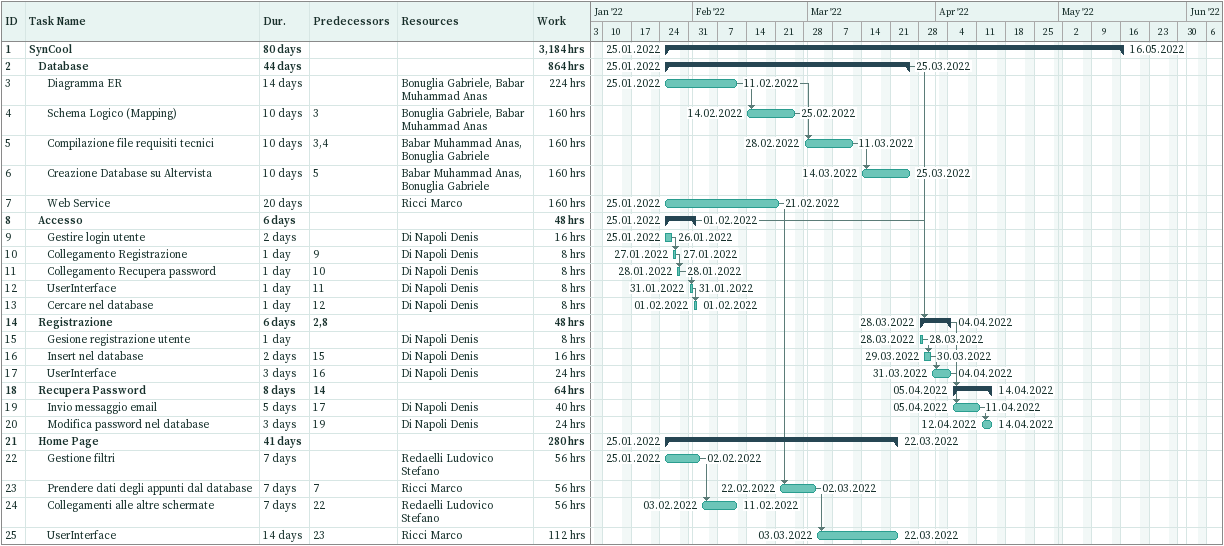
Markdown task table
| ID | Level | Task | Duration | Start | Finish | Predecessors | Resources | Work (h) |
|---|---|---|---|---|---|---|---|---|
| 1 | 1 | **SynCool** | 80d | 2022-01-25 | 2022-05-16 |  |  | 3184 |
| 2 | 2 | **Database** | 44d | 2022-01-25 | 2022-03-25 |  |  | 864 |
| 3 | 3 | Diagramma ER | 14d | 2022-01-25 | 2022-02-11 |  | Bonuglia Gabriele, Babar Muhammad Anas | 224 |
| 4 | 3 | Schema Logico (Mapping) | 10d | 2022-02-14 | 2022-02-25 | 3 | Bonuglia Gabriele, Babar Muhammad Anas | 160 |
| 5 | 3 | Compilazione file requisiti tecnici | 10d | 2022-02-28 | 2022-03-11 | 3, 4 | Babar Muhammad Anas, Bonuglia Gabriele | 160 |
| 6 | 3 | Creazione Database su Altervista | 10d | 2022-03-14 | 2022-03-25 | 5 | Babar Muhammad Anas, Bonuglia Gabriele | 160 |
| 7 | 3 | Web Service | 20d | 2022-01-25 | 2022-02-21 |  | Ricci Marco | 160 |
| 8 | 2 | **Accesso** | 6d | 2022-01-25 | 2022-02-01 |  |  | 48 |
| 9 | 3 | Gestire login utente | 2d | 2022-01-25 | 2022-01-26 |  | Di Napoli Denis | 16 |
| 10 | 3 | Collegamento Registrazione | 1d | 2022-01-27 | 2022-01-27 | 9 | Di Napoli Denis | 8 |
| 11 | 3 | Collegamento Recupera password | 1d | 2022-01-28 | 2022-01-28 | 10 | Di Napoli Denis | 8 |
| 12 | 3 | UserInterface | 1d | 2022-01-31 | 2022-01-31 | 11 | Di Napoli Denis | 8 |
| 13 | 3 | Cercare nel database | 1d | 2022-02-01 | 2022-02-01 | 12 | Di Napoli Denis | 8 |
| 14 | 2 | **Registrazione** | 6d | 2022-03-28 | 2022-04-04 | 2, 8 |  | 48 |
| 15 | 3 | Gesione registrazione utente | 1d | 2022-03-28 | 2022-03-28 |  | Di Napoli Denis | 8 |
| 16 | 3 | Insert nel database | 2d | 2022-03-29 | 2022-03-30 | 15 | Di Napoli Denis | 16 |
| 17 | 3 | UserInterface | 3d | 2022-03-31 | 2022-04-04 | 16 | Di Napoli Denis | 24 |
| 18 | 2 | **Recupera Password** | 8d | 2022-04-05 | 2022-04-14 | 14 |  | 64 |
| 19 | 3 | Invio messaggio email | 5d | 2022-04-05 | 2022-04-11 | 17 | Di Napoli Denis | 40 |
| 20 | 3 | Modifica password nel database | 3d | 2022-04-12 | 2022-04-14 | 19 | Di Napoli Denis | 24 |
| 21 | 2 | **Home Page** | 41d | 2022-01-25 | 2022-03-22 |  |  | 280 |
| 22 | 3 | Gestione filtri | 7d | 2022-01-25 | 2022-02-02 |  | Redaelli Ludovico Stefano | 56 |
| 23 | 3 | Prendere dati degli appunti dal database | 7d | 2022-02-22 | 2022-03-02 | 7 | Ricci Marco | 56 |
| 24 | 3 | Collegamenti alle altre schermate | 7d | 2022-02-03 | 2022-02-11 | 22 | Redaelli Ludovico Stefano | 56 |
| 25 | 3 | UserInterface | 14d | 2022-03-03 | 2022-03-22 | 23 | Ricci Marco | 112 |
